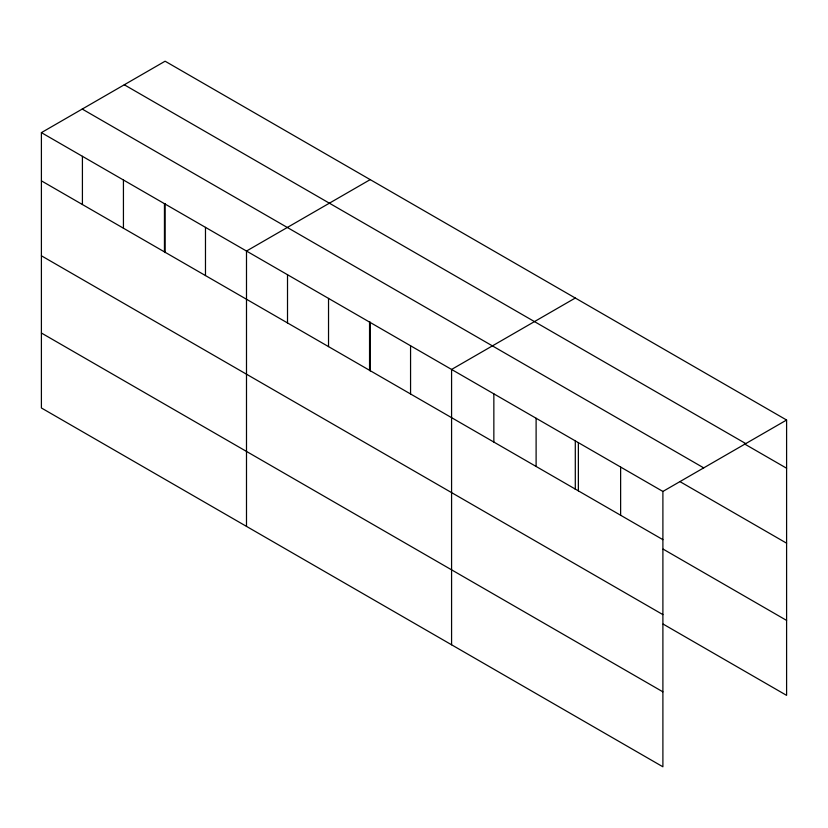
<?xml version="1.0" encoding="UTF-8"?>
<svg xmlns="http://www.w3.org/2000/svg" width="828" height="828" viewBox="0 0 828 828"><rect width="100%" height="100%" fill="white"/><g stroke="black" fill="none" stroke-linecap="round" stroke-linejoin="round"><path stroke-width="1.24" d="M41.4 132.635L662.897 491.449L662.897 766.79L41.4 407.976L41.4 132.635L165.103 61.21L786.6 420.024L786.6 695.365L663.156 624.095M370.199 179.624L246.496 251.039L246.496 526.38M575.294 298.028L451.581 369.454L451.581 644.795M662.897 491.449L786.6 420.024M124.283 84.777L745.78 443.601M744.341 443.839L786.6 468.234M82.22 109.058L703.717 467.882M679.829 481.544L786.6 543.189M41.4 180.846L662.897 539.659M663.156 549.14L786.6 620.41M41.4 255.79L662.897 614.614M41.4 333.022L662.897 691.835M620.627 467.044L620.627 515.254M578.368 442.649L578.368 490.859M575.294 440.496L575.294 489.41M536.109 418.254L536.109 466.454M493.85 393.849L493.85 442.059M410.564 345.773L410.564 393.983M370.199 322.092L370.199 370.996M369.547 322.092L369.547 370.292M328.53 298.401L328.53 346.611M287.513 274.72L287.513 322.93M205.479 227.358L205.479 275.569M165.103 203.678L165.103 252.592M164.451 203.678L164.451 251.888M123.434 179.997L123.434 228.207M82.417 156.316L82.417 204.526"/></g></svg>
